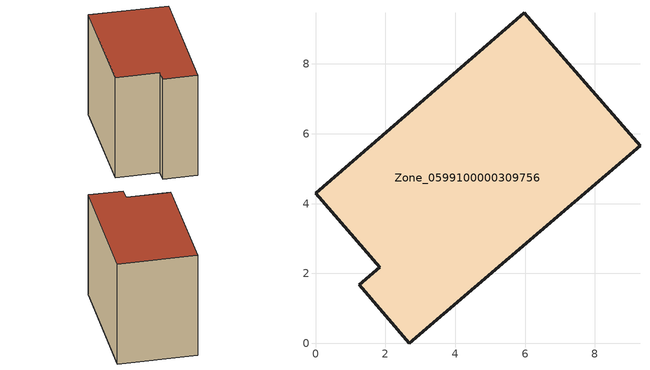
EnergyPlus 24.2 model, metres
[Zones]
Zone_0599100000309756
 floor ground (C_G): 5.98,9.47 9.29,5.66 2.69,0 1.26,1.67 1.84,2.17 0,4.29 z0
 wall outside (C_F): 9.29,5.66 5.98,9.47 0,4.29 1.84,2.17 1.26,1.67 2.69,0 9.29,5.66 z0:7.08
 roof outside (C_R): 2.69,0 9.29,5.66 5.98,9.47 0,4.29 1.84,2.17 1.26,1.67 z7.08
[BUILDING]
Pand.0599100000309756: North Axis=0; Terrain=City; Loads Convergence Tolerance Value=0.04; Temperature Convergence Tolerance Value=0.4; Solar Distribution=FullExterior; Maximum Number of Warmup Days=25; Minimum Number of Warmup Days=1
[Site:Location]
Rotterdam.The.Hague.AP_ZH_NLD Design_Conditions: Latitude=51.96; Longitude=4.45; Time Zone=1; Elevation=-4.5
[SITE:GROUNDTEMPERATURE:BUILDINGSURFACE]
18, 18, 18, 18, 18, 18, 18, 18, 18, 18, 18, 18
[MATERIAL] Thermal Absorptance=0.9; Solar Absorptance=0.7; Visible Absorptance=0.7
Name | Roughness | Thickness | Conductivity | Density | Specific Heat
G.TI.1946 | MediumSmooth | 0.15 | 1 | 540 | 1210
F.TI.1946 | Rough | 0.3 | 0.857143 | 1920 | 840
R.TI.1946 | MediumRough | 0.2 | 0.1 | 1500 | 1000
[CONSTRUCTION]
C_G: G.TI.1946
C_F: F.TI.1946
C_R: R.TI.1946
[ZONE]
Zone_0599100000309756: Type=1; Multiplier=1; Ceiling Height=Autocalculate; Volume=Autocalculate; Floor Area=autocalculate; Part of Total Floor Area=Yes
[ZONEINFILTRATION:DESIGNFLOWRATE]
Infil_Zone_0599100000309756: Zone or ZoneList or Space or SpaceList=Zone_0599100000309756; Schedule=AlwaysOn; Design Flow Rate Calculation Method=Flow/Area; Flow Rate per Floor Area=0.003; Constant Term Coefficient=1; Temperature Term Coefficient=0; Velocity Term Coefficient=0; Velocity Squared Term Coefficient=0
[HVACTEMPLATE:ZONE:IDEALLOADSAIRSYSTEM]
Zone_0599100000309756: Maximum Heating Supply Air Temperature=50; Minimum Cooling Supply Air Temperature=13; Maximum Heating Supply Air Humidity Ratio=0.0156; Minimum Cooling Supply Air Humidity Ratio=0.0077; Heating Limit=NoLimit; Cooling Limit=NoLimit; Dehumidification Control Type=ConstantSensibleHeatRatio; Cooling Sensible Heat Ratio=0.7; Dehumidification Setpoint=60; Humidification Control Type=None; Humidification Setpoint=30; Outdoor Air Method=None; Outdoor Air Flow Rate per Person=0.00944; Outdoor Air Flow Rate per Zone Floor Area=0; Outdoor Air Flow Rate per Zone=0; Demand Controlled Ventilation Type=None; Outdoor Air Economizer Type=NoEconomizer; Heat Recovery Type=None; Sensible Heat Recovery Effectiveness=0.7; Latent Heat Recovery Effectiveness=0.65
[ZONECONTROL:THERMOSTAT]
ThermostatControl_Zone_0599100000309756: Zone or ZoneList=Zone_0599100000309756; Control Type Schedule=DualSetpointControlType; Control 1=Thermostat_Zone_0599100000309756; Temperature Difference Between Cutout And Setpoint=0
[THERMOSTATSETPOINT:DUALSETPOINT]
Thermostat_Zone_0599100000309756: Heating Setpoint Temperature Schedule=HeatingSetpoint_Zone_0599100000309756; Cooling Setpoint Temperature Schedule=CoolingSetpoint_Zone_0599100000309756
[SCHEDULE:COMPACT]
HeatingSetpoint_Zone_0599100000309756: Through: 12/31, For: AllDays, Until: 24:00, 21
CoolingSetpoint_Zone_0599100000309756: Through: 12/31, For: AllDays, Until: 24:00, 24
DualSetpointControlType: Through: 12/31, For: AllDays, Until: 24:00, 4
AlwaysOn: Through: 12/31, For: AllDays, Until: 24:00, 1
